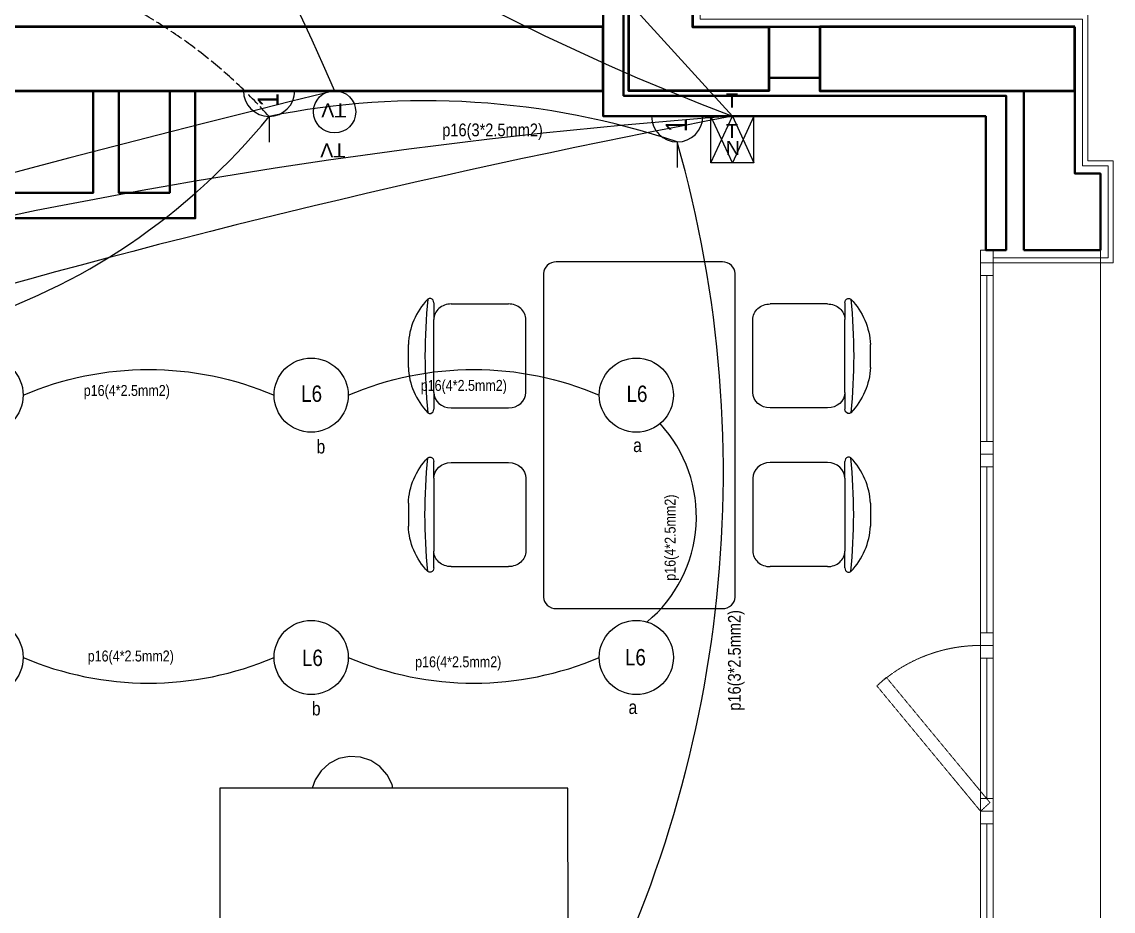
# Model space of a CAD drawing. Header units: inches. Extents: x 23642 to 146359, y -5490 to 33031.
# Drawn here: x 41151 to 46042, y 12970 to 16955 of the extents above; entities that cross this region are included whole.
import ezdxf
from ezdxf.enums import TextEntityAlignment as Align

# ---------------------------------------------------------------- set-up
doc = ezdxf.new("R2010")
doc.units = ezdxf.units.IN
doc.header["$LTSCALE"] = 5
doc.header["$MEASUREMENT"] = 0
for name, pattern in [('ACAD_ISO02W100', [15, 12, -3]), ('ELGO_LTYPE0', [0]), ('Hidden (½x)', [0.1875, 0.125, -0.0625])]:
    doc.linetypes.add(name, pattern=pattern)
for name, color, linetype, lineweight in [('00-glass', 140, 'Continuous', 15), ('00-marble', 105, 'Continuous', 20), ('00-structure', 7, 'Continuous', 50), ('00-wall15-20', 30, 'Continuous', 40), ('_hidden', 253, 'Hidden (½x)', 9)]:
    doc.layers.add(name, color=color, linetype=linetype, lineweight=lineweight)
for name, color, linetype in [('1lowpower', 4, 'Continuous'), ('Lighting', 3, 'Continuous'), ('LowPower', 4, 'Continuous'), ('Power', 2, 'Continuous'), ('WINDOW', 8, 'Continuous')]:
    doc.layers.add(name, color=color, linetype=linetype)
doc.styles.add('ROMANS', font='')
doc.styles.get("Standard").update_dxf_attribs({"font": 'arial.ttf'})
doc.styles.get('ROMANS').set_extended_font_data('Arial Narrow')

# ---------------------------------------------------------------- blocks, each defined once
blk = doc.blocks.new('JS040')
at = {"layer": 'WINDOW'}
for p, q in [((286.6, 586.4), (-288.3, 586.4)), ((-332.5, 546.4), (-332.5, -573.6)), ((330.8, -573.6), (330.8, 546.4)), ((-712.2, 445.1), (-712.2, 387.1)), ((-652.5, 441.1), (-453.5, 441.1)), ((650.8, 441.1), (451.8, 441.1)), ((710.5, 445.1), (710.5, 387.1)), ((-393.8, 135.1), (-393.8, 387.1)), ((392.1, 135.1), (392.1, 387.1)), ((-800.6, 221.5), (-800.6, 300.8)), ((799, 221.5), (799, 300.8)), ((-712.2, 135.1), (-712.2, 77.1)), ((710.5, 135.1), (710.5, 77.1)), ((-652.5, 81.1), (-453.5, 81.1)), ((650.8, 81.1), (451.8, 81.1)), ((-712.2, -162.3), (-712.2, -104.3)), ((-652.5, -108.3), (-453.5, -108.3)), ((650.8, -108.3), (451.8, -108.3)), ((710.5, -162.3), (710.5, -104.3)), ((-393.8, -162.3), (-393.8, -414.3)), ((392.1, -162.3), (392.1, -414.3)), ((-800.6, -248.7), (-800.6, -328)), ((799, -248.7), (799, -328)), ((-712.2, -472.3), (-712.2, -414.3)), ((710.5, -472.3), (710.5, -414.3)), ((-652.5, -468.3), (-453.5, -468.3)), ((650.8, -468.3), (451.8, -468.3)), ((-288.3, -613.6), (286.6, -613.6))]:
    blk.add_line(p, q, dxfattribs=at)
at = {"layer": 'WINDOW', "color": 2}
for p, q in [((-712.2, 135.1), (-712.2, 387.1)), ((710.5, 135.1), (710.5, 387.1)), ((-712.2, -162.3), (-712.2, -414.3)), ((710.5, -162.3), (710.5, -414.3))]:
    blk.add_line(p, q, dxfattribs=at)
at = {"layer": 'WINDOW'}
for centre, major_axis, start_param, end_param in [((-288.3, 546.4), (44.2, 0), 1.570796, 3.141593), ((286.6, 546.4), (44.2, 0), 6.283185, 7.853982), ((-521.6, 293), (279.1, 0), 2.43078, 3.110785), ((-726.5, 452.5), (8.84, 0), 1.17513, 2.43078), ((-729.9, 445.1), (-17.7, 0), 3.141593, 4.316723), ((-652.5, 387.1), (59.7, 0), 1.570796, 3.141593), ((-453.5, 387.1), (59.7, 0), 6.283185, 7.853982), ((-521.6, 229.3), (279.1, 0), 3.1724, 3.852405), ((-652.5, 135.1), (59.7, 0), 3.141593, 4.712389), ((-453.5, 135.1), (59.7, 0), 4.712389, 6.283185), ((-729.9, 77.1), (-17.7, 0), 1.966462, 3.141593), ((-726.5, 69.8), (8.84, 0), 3.852405, 5.108055), ((451.8, -162.3), (-59.7, 0), 4.712389, 6.283185), ((650.8, -162.3), (-59.7, 0), 3.141593, 4.712389), ((728.2, -104.3), (17.7, 0), 1.966462, 3.141593), ((724.8, -96.9), (-8.84, 0), 3.852405, 5.108055), ((520, -256.4), (-279.1, 0), 3.1724, 3.852405), ((520, -320.2), (-279.1, 0), 2.43078, 3.110785), ((451.8, -414.3), (-59.7, 0), 6.283185, 7.853982), ((650.8, -414.3), (-59.7, 0), 1.570796, 3.141593), ((728.2, -472.3), (17.7, 0), 3.141593, 4.316723), ((724.8, -479.7), (-8.84, 0), 1.17513, 2.43078), ((-288.3, -573.6), (44.2, 0), 3.141593, 4.712389), ((286.6, -573.6), (44.2, 0), 4.712389, 6.283185)]:
    blk.add_ellipse(centre, major_axis=major_axis, ratio=0.904496, start_param=start_param, end_param=end_param, dxfattribs=at)
at = {"layer": 'WINDOW', "color": 2}
for centre, major_axis in [((1656.3, 261.1), (-2399.3, 0)), ((-1658, -288.3), (2399.3, 0))]:
    blk.add_ellipse(centre, major_axis=major_axis, ratio=0.904496, start_param=6.192468, end_param=6.373902, dxfattribs=at)
at = {"layer": 'WINDOW', "extrusion": (0, 0, -1)}
for centre, major_axis, start_param, end_param in [((728.2, 445.1), (17.7, 0), 3.141593, 4.316723), ((724.8, 452.5), (-8.84, 0), 1.17513, 2.43078), ((520, 293), (-279.1, 0), 2.43078, 3.110785), ((451.8, 387.1), (-59.7, 0), 6.283185, 7.853982), ((650.8, 387.1), (-59.7, 0), 1.570796, 3.141593), ((520, 229.3), (-279.1, 0), 3.1724, 3.852405), ((451.8, 135.1), (-59.7, 0), 4.712389, 6.283185), ((650.8, 135.1), (-59.7, 0), 3.141593, 4.712389), ((728.2, 77.1), (17.7, 0), 1.966462, 3.141593), ((724.8, 69.8), (-8.84, 0), 3.852405, 5.108055), ((-521.6, -256.4), (279.1, 0), 3.1724, 3.852405), ((-726.5, -96.9), (8.84, 0), 3.852405, 5.108055), ((-729.9, -104.3), (-17.7, 0), 1.966462, 3.141593), ((-652.5, -162.3), (59.7, 0), 3.141593, 4.712389), ((-453.5, -162.3), (59.7, 0), 4.712389, 6.283185), ((-521.6, -320.2), (279.1, 0), 2.43078, 3.110785), ((-652.5, -414.3), (59.7, 0), 1.570796, 3.141593), ((-453.5, -414.3), (59.7, 0), 6.283185, 7.853982), ((-726.5, -479.7), (8.84, 0), 1.17513, 2.43078), ((-729.9, -472.3), (-17.7, 0), 3.141593, 4.316723)]:
    blk.add_ellipse(centre, major_axis=major_axis, ratio=0.904496, start_param=start_param, end_param=end_param, dxfattribs=at)
at = {"layer": 'WINDOW', "color": 2, "extrusion": (0, 0, -1)}
for centre, major_axis in [((-1658, 261.1), (2399.3, 0)), ((1656.3, -288.3), (-2399.3, 0))]:
    blk.add_ellipse(centre, major_axis=major_axis, ratio=0.904496, start_param=6.192468, end_param=6.373902, dxfattribs=at)
blk = doc.blocks.new('A$C557123C3')
at = {"layer": 'Power'}
for p, q in [((230.3, 230.3), (0, 230.3)), ((115.1, 115.1), (115.1, 0))]:
    blk.add_line(p, q, dxfattribs=at)
blk.add_arc((115.1, 230.3), 115.1, 180, 0, dxfattribs=at)
blk = doc.blocks.new('weqwe')
at = {"layer": '1lowpower', "ltscale": 20}
for p, q in [((-120659.7, 30238), (-120755.9, 30446.3)), ((-120755.9, 30446.3), (-120563.4, 30446.3)), ((-120563.4, 30446.3), (-120659.7, 30238))]:
    blk.add_line(p, q, dxfattribs=at)
for p in [(-120661.2, 30516.7), (-120661.2, 30380)]:
    blk.add_text('T', height=63.1, dxfattribs=at).set_placement(p, align=Align.MIDDLE)
blk = doc.blocks.new('tytry')
at = {"layer": '1lowpower', "ltscale": 20}
for p, q in [((-173475.5, 23705.3), (-173571.8, 23913.6)), ((-173571.8, 23913.6), (-173379.3, 23913.6)), ((-173571.8, 23913.6), (-173571.8, 23705.3)), ((-173379.3, 23913.6), (-173475.5, 23705.3)), ((-173379.3, 23913.6), (-173379.3, 23705.3)), ((-173475.5, 23705.3), (-173571.8, 23705.3)), ((-173475.5, 23705.3), (-173379.3, 23705.3))]:
    blk.add_line(p, q, dxfattribs=at)
blk.add_text('N', height=63.1, dxfattribs=at).set_placement((-173477.1, 23847.3), align=Align.MIDDLE)
blk = doc.blocks.new('33434')
at = {"layer": '1lowpower', "ltscale": 20}
blk.add_circle((-112113.6, 43557.9), 94.7, dxfattribs=at)
for p in [(-112105.7, 43730.8), (-112110.4, 43551.6)]:
    blk.add_text('TV', height=63.12, dxfattribs=at).set_placement(p, align=Align.MIDDLE)

msp = doc.modelspace()

# ---------------------------------------------------------------- linework, layer by layer
at = {"color": 0, "linetype": 'ELGO_LTYPE0'}
for p, q in [((42572.19389, 13653.65748), (42528.47514, 13631.83723)), ((42620.07313, 13663.4255), (42572.19389, 13653.65748)), ((42668.85191, 13660.47763), (42620.07313, 13663.4255)), ((42715.20392, 13645.01272), (42668.85191, 13660.47763)), ((42491.89747, 13599.45361), (42464.95305, 13558.71272)), ((42528.47514, 13631.83723), (42491.89747, 13599.45361)), ((42755.97186, 13618.08539), (42715.20392, 13645.01272)), ((42788.37666, 13581.53233), (42755.97186, 13618.08539)), ((42464.95305, 13558.71272), (42452.28397, 13520.78776)), ((42810.21054, 13537.8426), (42788.37666, 13581.53233)), ((43597.7868, 13521.55685), (42037.84215, 13520.50951)), ((42037.84215, 13520.50951), (42038.32285, 12804.5424)), ((42813.64503, 13521.03038), (42810.21054, 13537.8426)), ((43077.95053, 13521.42255), (43024.57877, 13521.38672)), ((43024.57877, 13521.38672), (43024.57891, 13521.172)), ((43077.95067, 13521.20784), (43077.95053, 13521.42255)), ((43601.78729, 10944.77863), (43597.7868, 13521.55685))]:
    msp.add_line(p, q, dxfattribs=at)
at = {"layer": '00-glass'}
for points in [[(45504.88571, 15874.86078), (45504.88571, 15932.00364), (45447.74285, 15932.00364), (45447.74285, 15874.86078)], [(45504.88571, 12560.57507), (45504.88571, 15874.86078), (45447.74285, 15874.86078), (45447.74285, 12560.57507), (45504.88571, 12560.57507)], [(45447.74285, 15817.71793), (45504.88571, 15817.71793), (45504.88571, 15874.86078), (45447.74285, 15874.86078)], [(45504.88571, 15017.71793), (45504.88571, 15074.86078), (45447.74285, 15074.86078), (45447.74285, 15017.71793)], [(45504.88571, 14960.57507), (45504.88571, 15017.71793), (45447.74285, 15017.71793), (45447.74285, 14960.57507)], [(45504.88571, 14160.57507), (45504.88571, 14217.71793), (45447.74285, 14217.71793), (45447.74285, 14160.57507)], [(45504.88571, 14103.43221), (45504.88571, 14160.57507), (45447.74285, 14160.57507), (45447.74285, 14103.43221)], [(45504.88571, 13417.71793), (45504.88571, 13474.86078), (45447.74285, 13474.86078), (45447.74285, 13417.71793)], [(45504.88571, 13360.57507), (45504.88571, 13417.71793), (45447.74285, 13417.71793), (45447.74285, 13360.57507)]]:
    msp.add_lwpolyline(points, close=True, dxfattribs=at)
for points in [[(45476.31428, 15074.86078), (45476.31428, 15817.71793)], [(45476.31428, 14217.71793), (45476.31428, 14960.57507)], [(45476.31428, 13474.86078), (45476.31428, 14103.43221)], [(45476.31428, 12617.71793), (45476.31428, 13360.57507)]]:
    msp.add_lwpolyline(points, dxfattribs=at)
at = {"layer": '00-marble', "transparency": 33554687}
for points in [[(45504.88571, 15874.86078), (46042.02857, 15874.86078), (46042.02857, 16332.00364), (45927.74285, 16332.00364), (45927.74285, 16989.1465), (44213.45714, 16989.1465), (44213.45714, 22189.1465), (43756.31428, 22189.1465)], [(45504.88571, 15897.71793), (46019.17142, 15897.71793), (46019.17142, 16309.1465), (45904.88571, 16309.1465), (45904.88571, 16966.28935), (44190.6, 16966.28935), (44190.6, 22166.28935), (43756.31428, 22166.28935)]]:
    msp.add_lwpolyline(points, dxfattribs=at)
at = {"layer": '00-structure'}
for points in [[(44156.31428, 17360.57507), (44156.31428, 16932.00364), (44499.17142, 16932.00364), (44499.17142, 16646.28935), (43870.6, 16646.28935), (43870.6, 17360.57507), (44156.31428, 17360.57507)], [(39642.02857, 16646.28935), (43756.31428, 16646.28935), (43756.31428, 16932.00364), (39642.02857, 16932.00364)], [(45870.6, 16932.00364), (44727.74285, 16932.00364), (44727.74285, 16646.28935), (45870.6, 16646.28935), (45870.6, 16646.28935), (45870.6, 16646.28935)]]:
    msp.add_lwpolyline(points, close=True, dxfattribs=at)
at = {"layer": '00-wall15-20'}
msp.add_lwpolyline([(42659.17142, 21360.57507), (43756.31428, 21360.57507), (43756.31428, 22132.00364), (43847.74285, 22132.00364), (43847.74285, 16623.43221), (45562.02857, 16623.43221), (45562.02857, 15932.00364), (45470.6, 15932.00364), (45470.6, 16532.00364), (43756.31428, 16532.00364), (43756.31428, 21246.28935), (42659.17142, 21246.28935), (42659.17142, 20989.1465), (42487.74285, 20989.1465), (42487.74285, 22069.1465), (42659.17142, 22069.1465), (42659.17142, 21360.57507)], dxfattribs=at)
for points in [[(44499.17142, 16703.43221), (44727.74285, 16703.43221), (44727.74285, 16932.00364), (44499.17142, 16932.00364)], [(39756.31428, 16646.28935), (39756.31428, 16074.86078), (41927.74285, 16074.86078), (41927.74285, 16646.28935), (41813.45714, 16646.28935), (41813.45714, 16189.1465), (41584.88571, 16189.1465), (41584.88571, 16646.28935), (41470.6, 16646.28935), (41470.6, 16189.1465), (40327.74285, 16189.1465), (40327.74285, 16646.28935), (40213.45714, 16646.28935), (40213.45714, 16189.1465), (39870.6, 16189.1465), (39870.6, 16646.28935), (39756.31428, 16646.28935)], [(45642.02857, 15932.00364), (45642.02857, 16646.28935), (45870.6, 16646.28935), (45870.6, 16274.86078), (45984.88571, 16274.86078), (45984.88571, 15932.00364), (45642.02857, 15932.00364)]]:
    msp.add_lwpolyline(points, close=True, dxfattribs=at)
at = {"layer": '_hidden'}
msp.add_lwpolyline([(45984.88571, 15932.00364), (45984.88571, 12503.43221)], dxfattribs=at)
msp.add_lwpolyline([(44982.96967, 13979.03334), (45447.74285, 13417.71793), (45489.75723, 13456.44902), (45024.98405, 14017.76444)], close=True, dxfattribs=at)
msp.add_arc((45447.74285, 13474.86078), 685.71429, 90, 132.67151588, dxfattribs=at)
at = {"layer": 'Lighting'}
for points in [[(41156.76005, 15282.1623, -0.2044611694), (42281.43985, 15282.1623)], [(42613.90291, 15282.1623, -0.2044611694), (43738.58271, 15282.1623)], [(43952.87435, 14265.90741, 0.4297372907), (44011.12113, 15154.3665)], [(41156.76005, 14106.77493, 0.2044611694), (42281.43985, 14106.77493)], [(42613.90291, 14106.77493, 0.2044611694), (43738.58271, 14106.77493)]]:
    msp.add_lwpolyline(points, format="xyb", dxfattribs=at)
for centre in [(40990.52852, 15282.1623), (42447.67138, 15282.1623), (43904.81424, 15282.1623), (40990.52852, 14106.77493), (42447.67138, 14106.77493), (43904.81424, 14106.77493)]:
    msp.add_circle(centre, 166.23153, dxfattribs=at)
at = {"layer": 'LowPower'}
for points in [[(37927.74285, 23329.76059, 0.2300319191), (44335.44225, 16532.00364)], [(42263.25646, 23242.77146, -0.1226326871), (38133.45714, 13363.7196)], [(37927.74285, 23027.49468, -0.1069024309), (42552.37587, 16646.28935)], [(42552.37587, 16646.28935, 0.0412013371), (30190.6, 12501.63471)], [(44335.44225, 16532.00364, 0.1537179259), (30190.6, 10920.14066)], [(44335.44225, 16532.00364, 0.0954144386), (30190.6, 10920.14066)]]:
    msp.add_lwpolyline(points, format="xyb", dxfattribs=at)
msp.add_lwpolyline([(37927.36249, 22564.34124), (41413.45714, 19740.26274), (44335.44225, 16532.00364)], dxfattribs=at)
at = {"layer": 'Power'}
msp.add_lwpolyline([(40992.32316, 9983.80185, 0.4706168165), (43607.4532, 12298.12332, 0.1994046203), (44088.36524, 16416.866, 0.1313149363), (42258.92224, 16531.15171)], format="xyb", dxfattribs=at)
at = {"layer": 'Power', "linetype": 'ACAD_ISO02W100'}
msp.add_arc((40534.85031, 14987.85106), 2313.91463, 41.83327125, 115.86327251, dxfattribs=at)
at = {"layer": 'Power'}
msp.add_arc((40022.38341, 18350.57864), 2883.12683, 253.93176658, 320.87160579, dxfattribs=at)

# ---------------------------------------------------------------- block references
at = {"xscale": 1.294461195453767, "yscale": 1.294461195453767, "zscale": 1.294461195453767}
msp.add_blockref('JS040', (43919.48704, 15119.76392), dxfattribs=at)
at = {"layer": 'LowPower', "rotation": 180}
for name, p in [('33434', (-69561.18332, 60109.47976)), ('tytry', (-129140.10332, 40237.31085))]:
    msp.add_blockref(name, p, dxfattribs=at)
at = {"layer": 'LowPower'}
msp.add_blockref('weqwe', (164995.09652, -13914.26831), dxfattribs=at)
at = {"layer": 'Power'}
for p in [(42143.7848, 16416.0139), (43973.22779, 16301.72818)]:
    msp.add_blockref('A$C557123C3', p, dxfattribs=at)

# ---------------------------------------------------------------- texts
at = {"layer": 'Lighting', "style": 'ROMANS'}
for s, height, p in [('p16(4*2.5mm2)', 48.9220092, (41428.20898, 15278.57168)), ('L6', 73.383014, (42402.88371, 15252.08634)), ('p16(4*2.5mm2)', 48.9220092, (42938.58973, 15301.22049)), ('L6', 73.383014, (43861.11607, 15251.52681)), ('b', 61.15251, (42471.61858, 15020.72761)), ('a', 61.15251, (43890.57041, 15027.1402)), ('p16(4*2.5mm2)', 48.9220092, (41446.0434, 14088.81157)), ('L6', 73.383014, (42406.46415, 14068.37845)), ('L6', 73.383014, (43854.07077, 14071.13202)), ('p16(4*2.5mm2)', 48.9220092, (42913.71798, 14062.64725)), ('b', 61.15251, (42450.93344, 13847.00025)), ('a', 61.15251, (43869.88527, 13853.41285))]:
    msp.add_text(s, height=height, dxfattribs=at).set_placement(p)
msp.add_text('p16(4*2.5mm2)', height=48.9220092, rotation=90, dxfattribs=at).set_placement((44080.73782, 14450.53974))
at = {"layer": 'Power', "style": 'ROMANS'}
for s, height, p in [('1', 95.18654, (42302.4956, 16574.89813)), ('1', 95.18654, (44131.93859, 16460.61241)), ('p16(3*2.5mm2)', 57.1119265, (44372.89606, 13868.33193))]:
    msp.add_text(s, height=height, rotation=90, dxfattribs=at).set_placement(p)
msp.add_text('p16(3*2.5mm2)', height=57.1119265, dxfattribs=at).set_placement((43035.03459, 16441.98648))

doc.saveas('drawing.dxf')
